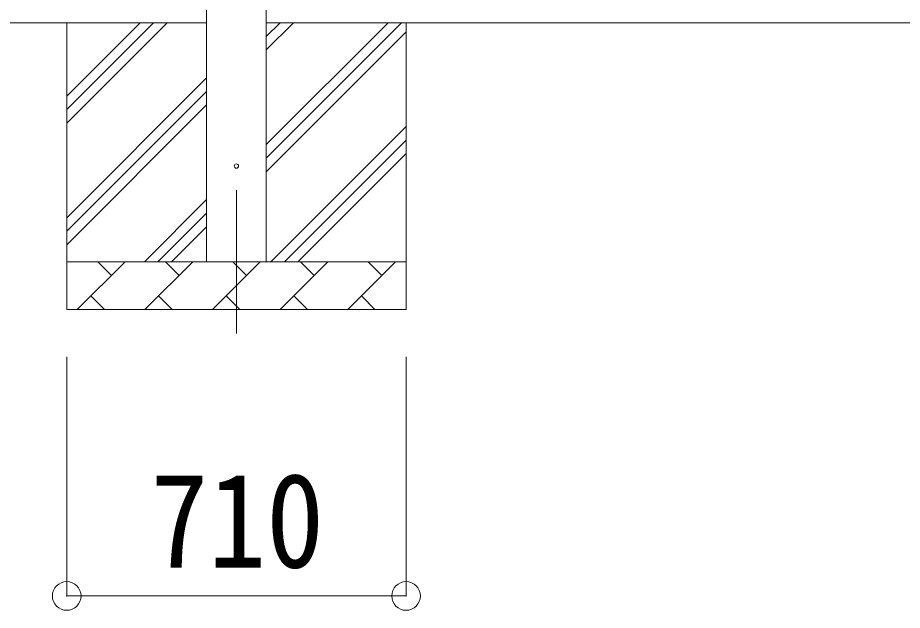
# Model space of a CAD drawing. Units: millimetres at full size, sheet at 1:60; details may follow other scales. Extents: x -16864 to 16864, y -11640 to 11640.
# Drawn here: x -11364 to -9513, y -8490 to -7251 of the extents above; entities that cross this region are included whole.
import ezdxf
from ezdxf.enums import TextEntityAlignment as Align

# ---------------------------------------------------------------- set-up
doc = ezdxf.new("R2010")
doc.units = ezdxf.units.MM
doc.header["$LTSCALE"] = 60
doc.header["$PDMODE"] = 32
doc.header["$PDSIZE"] = 60
doc.linetypes.add('CHAIN1', pattern=[8, 5, -1, 1, -1])
for name, color, linetype, lineweight in [('0-1_Defpoints', 7, 'CHAIN1', 9), ('0-2_TEXT1', 4, 'Continuous', 9), ('0-3_SHAPE', 7, 'Continuous', 9), ('0-8_TABLE1', 6, 'Continuous', 9)]:
    doc.layers.add(name, color=color, linetype=linetype, lineweight=lineweight)
doc.styles.add('ＭＳ ゴシック', font='')
doc.styles.get('ＭＳ ゴシック').set_extended_font_data('MS Gothic')

msp = doc.modelspace()

# ---------------------------------------------------------------- linework, layer by layer
at = {"layer": '0-1_Defpoints'}
msp.add_line((-10906.48, -7611.46), (-10906.48, -7960.46), dxfattribs=at)
at = {"layer": '0-2_TEXT1'}
for p, q in [((-10968.98, -7761.46), (-10968.98, -4761.46)), ((-10843.98, -4761.46), (-10843.98, -7761.46))]:
    msp.add_line(p, q, dxfattribs=at)
msp.add_circle((-10906.48, -7561.46), 4.5, dxfattribs=at)
at = {"layer": '0-3_SHAPE'}
for p, q in [((-10968.98, -7261.46), (-12605.18, -7261.46)), ((-11261.48, -7261.46), (-11261.48, -7861.46)), ((-11261.48, -7414.94), (-11108, -7261.46)), ((-11261.48, -7443.22), (-11079.72, -7261.46)), ((-11261.48, -7471.51), (-11051.43, -7261.46)), ((-5095.98, -7261.46), (-10843.98, -7261.46)), ((-10843.98, -7290.28), (-10815.16, -7261.46)), ((-10843.98, -7318.57), (-10786.87, -7261.46)), ((-10843.98, -7516.55), (-10588.88, -7261.46)), ((-10843.98, -7544.84), (-10561.48, -7262.34)), ((-10551.48, -7261.46), (-10551.48, -7861.46)), ((-10843.98, -7573.12), (-10551.48, -7280.62)), ((-11261.48, -7669.5), (-10968.98, -7377)), ((-11261.48, -7697.78), (-10968.98, -7405.28)), ((-11261.48, -7726.07), (-10968.98, -7433.57)), ((-10834.33, -7761.46), (-10551.48, -7478.61)), ((-10806.04, -7761.46), (-10551.48, -7506.9)), ((-10777.76, -7761.46), (-10551.48, -7535.18)), ((-11098.88, -7761.46), (-10968.98, -7631.55)), ((-11070.6, -7761.46), (-10968.98, -7659.84)), ((-11042.32, -7761.46), (-10968.98, -7688.12)), ((-11261.48, -7761.46), (-10551.48, -7761.46)), ((-11239.33, -7861.46), (-11139.33, -7761.46)), ((-11167.88, -7790.01), (-11196.43, -7761.46)), ((-11097.9, -7861.46), (-10997.9, -7761.46)), ((-11026.46, -7790.01), (-11055.01, -7761.46)), ((-10956.48, -7861.46), (-10856.48, -7761.46)), ((-10885.04, -7790.01), (-10913.59, -7761.46)), ((-10815.06, -7861.46), (-10715.06, -7761.46)), ((-10743.62, -7790.01), (-10772.17, -7761.46)), ((-10673.64, -7861.46), (-10573.64, -7761.46)), ((-10602.19, -7790.01), (-10630.75, -7761.46)), ((-11210.77, -7832.9), (-11182.22, -7861.46)), ((-11069.35, -7832.9), (-11040.8, -7861.46)), ((-10927.93, -7832.9), (-10899.38, -7861.46)), ((-10786.51, -7832.9), (-10757.96, -7861.46)), ((-10645.09, -7832.9), (-10616.53, -7861.46)), ((-10551.48, -7861.46), (-11261.48, -7861.46))]:
    msp.add_line(p, q, dxfattribs=at)
at = {"layer": '0-8_TABLE1'}
for p, q in [((-11261.48, -8460.46), (-11261.48, -7960.46)), ((-10551.48, -8460.46), (-10551.48, -7960.46)), ((-11261.48, -8460.46), (-10551.48, -8460.46))]:
    msp.add_line(p, q, dxfattribs=at)
for p in [(-11261.48, -8460.46), (-10551.48, -8460.46)]:
    msp.add_point(p, dxfattribs=at)

# ---------------------------------------------------------------- texts
at = {"layer": '0-8_TABLE1', "color": 7, "style": 'ＭＳ ゴシック', "width": 0.9}
msp.add_text('710', height=197.9, dxfattribs=at).set_placement((-11086.48, -8460.46), align=Align.BOTTOM_LEFT)

doc.saveas('drawing.dxf')
